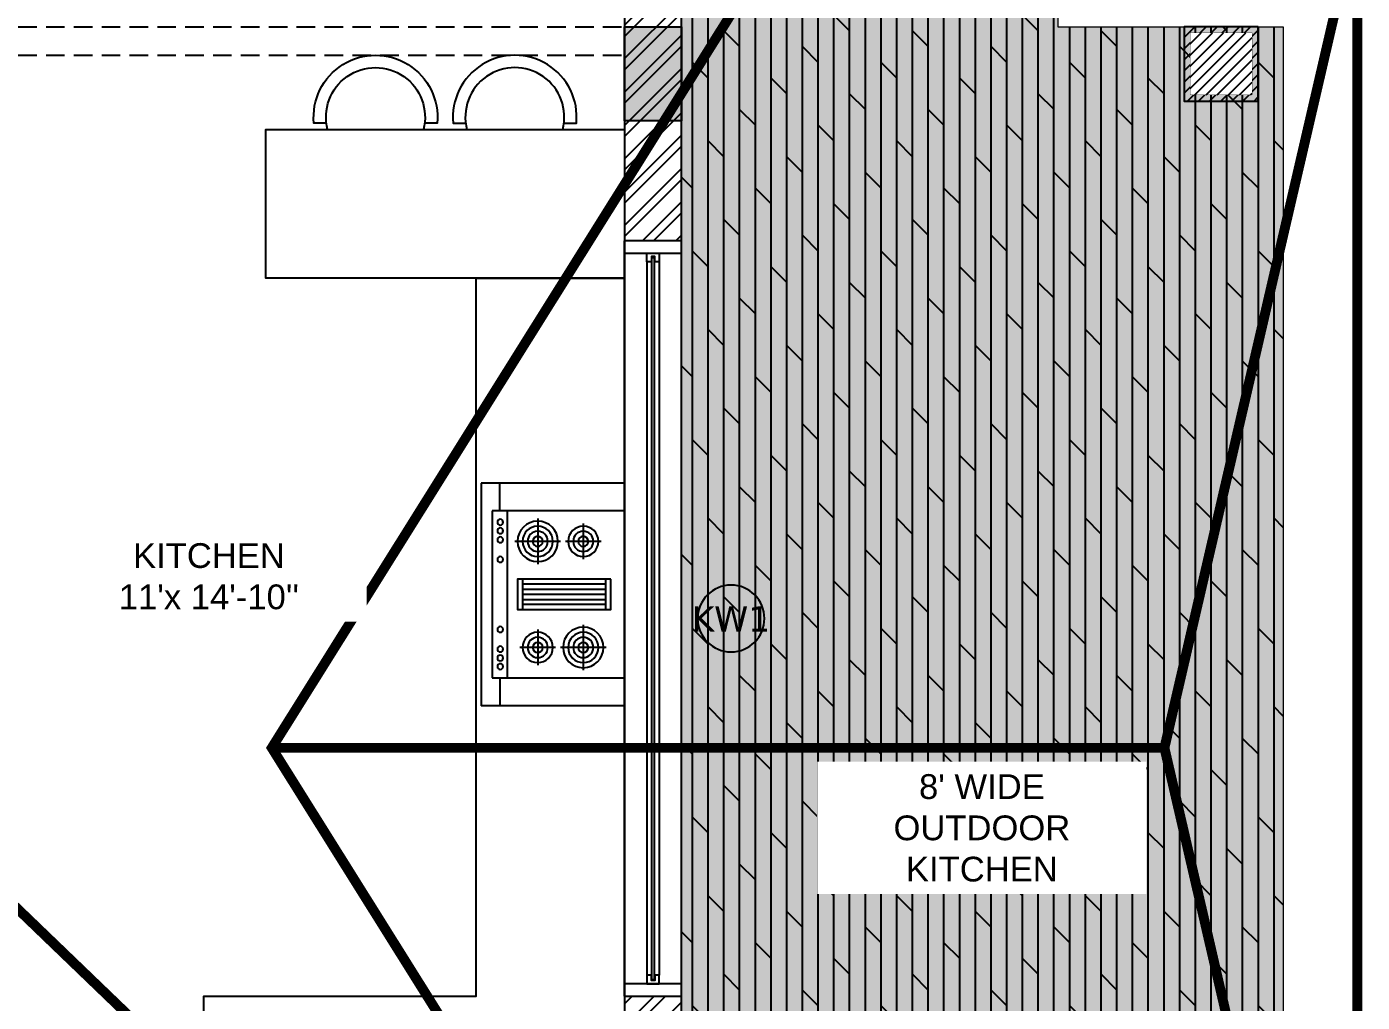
# Model space of a CAD drawing. Header units: millimetres. Extents: x -2842 to 116137, y -21481 to 17561.
# Drawn here: x 9475 to 14870, y 805 to 4745 of the extents above; entities that cross this region are included whole.
import ezdxf
from ezdxf.enums import TextEntityAlignment as Align

# ---------------------------------------------------------------- set-up
doc = ezdxf.new("R2010")
doc.units = ezdxf.units.MM
doc.header["$LTSCALE"] = 150
doc.set_wipeout_variables(frame=1)
doc.linetypes.add('DASHED', pattern=[0.75, 0.5, -0.25])
for name, color, linetype in [('ad-Column', 3, 'Continuous'), ('ad-Column Hatch', 125, 'Continuous'), ('ad-Elevation 10', 8, 'Continuous'), ('ad-Furniture', 8, 'Continuous'), ('ad-MS Columns', 1, 'Continuous'), ('ad-RCC', 3, 'Continuous'), ('ad-RCC Hatch', 125, 'Continuous'), ('ad-Text main', 7, 'Continuous'), ('ad-Text Main_Door&window Label', 7, 'Continuous'), ('ad-Wall', 240, 'Continuous'), ('ad-Wall hatch', 8, 'Continuous')]:
    doc.layers.add(name, color=color, linetype=linetype)
for name, color, linetype, true_color in [('ad-Glass Sectionline', 140, 'Continuous', 0x00bfff), ('ad-Primary Roof', 5, 'Continuous', 0x0000ff), ('ad-Secondary Roof', 6, 'Continuous', 0xff00ff), ('ad-Verandah', 7, 'Continuous', 0xa57c52)]:
    doc.layers.add(name, color=color, linetype=linetype, true_color=true_color)
doc.styles.add('6 U T S R N_Typical Floor Plan$0$3BHK-E(NB)$0$grid_text', font='verdana.ttf', dxfattribs={"width": 0.9})
doc.styles.get("Standard").update_dxf_attribs({"font": 'arial.ttf'})

# ---------------------------------------------------------------- blocks, each defined once
blk = doc.blocks.new('zw$6CCD')
at = {"layer": 'ad-Verandah', "transparency": 33554534}
h = blk.add_hatch(color=256, dxfattribs=at)
h.dxf.hatch_style = 1
h.paths.add_polyline_path([(6195, -13620), (12120, -13620), (12120, -4745), (13640, -4745), (13640, -8875), (14550, -8875), (14550, -14850), (6195, -14850)])
at = {"layer": 'ad-Verandah', "transparency": 33554687}
h = blk.add_hatch(dxfattribs=at)
h.set_pattern_fill('DOLMIT', color=256, scale=10, angle=90)
h.set_pattern_definition([(90, (6195, -14830), (-63.5, 2e-14), []), (135, (6195, -14830), (-127, -127), [89.8026, -179.605])])
h.paths.add_polyline_path([(6195, -13620), (12120, -13620), (12120, -4745), (13640, -4745), (13640, -8875), (14550, -8875), (14550, -14850), (6195, -14850)])
at = {"layer": 'ad-Verandah', "lineweight": 9}
blk.add_lwpolyline([(6195, -13620), (12120, -13620), (12120, -4745), (13640, -4745), (13640, -8875), (14550, -8875), (14550, -14850), (6195, -14850)], close=True, dxfattribs=at)
blk = doc.blocks.new('A$Cf0280c0a')
at = {"layer": 'ad-Furniture'}
for p, q in [((-0.4498, 0), (0.4498, 0)), ((-0.4498, -0.58), (-0.4498, 0)), ((-0.337, -0.0447), (0.337, -0.0447)), ((-0.337, -0.58), (-0.337, -0.0447)), ((0.337, -0.0447), (0.337, -0.58)), ((0.4498, -0.58), (0.4498, 0)), ((-0.337, -0.0754), (-0.4498, -0.0754)), ((-0.337, -0.1061), (0.337, -0.1061)), ((0.337, -0.0754), (0.4498, -0.0754)), ((-0.2142, -0.3207), (-0.2142, -0.137)), ((0.2142, -0.3007), (0.2142, -0.157)), ((-0.0614, -0.1674), (0.0614, -0.1674)), ((-0.0409, -0.5039), (-0.0409, -0.1674)), ((-0.0205, -0.1674), (-0.0205, -0.5039)), ((0, -0.5039), (0, -0.1674)), ((0.0205, -0.1674), (0.0205, -0.5039)), ((0.0409, -0.5039), (0.0409, -0.1674)), ((-0.3061, -0.2288), (-0.1223, -0.2288)), ((0.1423, -0.2288), (0.2861, -0.2288)), ((0.2142, -0.5049), (0.2142, -0.3212)), ((-0.2142, -0.4849), (-0.2142, -0.3412)), ((-0.2861, -0.413), (-0.1423, -0.413)), ((0.1223, -0.413), (0.3061, -0.413)), ((0.0614, -0.5039), (-0.0614, -0.5039)), ((-0.4498, -0.6), (-0.4498, -0.58)), ((0.4498, -0.58), (-0.4498, -0.58)), ((0.4498, -0.6), (0.4498, -0.58)), ((0.4498, -0.6), (-0.4498, -0.6))]:
    blk.add_line(p, q, dxfattribs=at)
blk.add_lwpolyline([(-0.0614, -0.5244), (-0.0614, -0.147), (0.0614, -0.147), (0.0614, -0.5244)], close=True, dxfattribs=at)
for centre, radius in [((-0.2916, -0.0777), 0.0116), ((-0.2569, -0.0777), 0.0116), ((-0.2208, -0.0777), 0.0116), ((-0.1413, -0.0777), 0.0116), ((0.1413, -0.0777), 0.0116), ((0.2208, -0.0777), 0.0116), ((0.2569, -0.0777), 0.0116), ((0.2916, -0.0777), 0.0116), ((-0.2142, -0.2288), 0.0819), ((-0.2142, -0.2288), 0.0614), ((-0.2142, -0.2288), 0.0409), ((-0.2142, -0.2288), 0.0205), ((0.2142, -0.2288), 0.0614), ((0.2142, -0.2288), 0.0409), ((0.2142, -0.2288), 0.0205), ((-0.2142, -0.413), 0.0614), ((-0.2142, -0.413), 0.0409), ((0.2142, -0.413), 0.0819), ((0.2142, -0.413), 0.0614), ((0.2142, -0.413), 0.0409), ((-0.2142, -0.413), 0.0205), ((0.2142, -0.413), 0.0205)]:
    blk.add_circle(centre, radius, dxfattribs=at)
blk = doc.blocks.new('zw$54AD')
blk.add_lwpolyline([(4.8, 25), (55.1, 25, 1.105542), (-442.4, 25), (-392.1, 25)], format="xyb")
blk.add_arc((-193.6, 50), 200, 345.5225, 194.4775)
blk = doc.blocks.new('zw$66EE')
at = {"layer": 'ad-Furniture', "linetype": 'DASHED'}
for points in [[(8540, 4745), (11890, 4745)], [(8540, 4630), (11890, 4630)]]:
    blk.add_lwpolyline(points, dxfattribs=at)
at = {"layer": 'ad-Furniture'}
for points in [[(11890, 4330), (11890, 3730), (10440, 3730), (10440, 4330)], [(11290, 3730), (11890, 3730), (11890, 230), (10190, 230), (10190, 830), (11290, 830)]]:
    blk.add_lwpolyline(points, close=True, dxfattribs=at)
at = {"layer": 'ad-Furniture', "xscale": -1}
blk.add_blockref('zw$54AD', (10690, 4330), dxfattribs=at)
at = {"layer": 'ad-Furniture', "rotation": 359.9999999999998}
blk.add_blockref('zw$54AD', (11640, 4330), dxfattribs=at)
at = {"layer": 'ad-Furniture', "xscale": -1000.000000000002, "yscale": 1000.000000000002, "zscale": 1000, "rotation": 89.99999999999962}
blk.add_blockref('A$Cf0280c0a', (11310, 2452.3), dxfattribs=at)
blk = doc.blocks.new('6 U T S R N_Typical Floor Plan$0$ad_Window Tag')
blk.add_circle((0, 0), 150)
at = {"style": '6 U T S R N_Typical Floor Plan$0$3BHK-E(NB)$0$grid_text', "width": 0.9}
blk.add_attdef('D1', text='', height=125, dxfattribs=at).set_placement((0, 0), align=Align.MIDDLE_CENTER)
blk = doc.blocks.new('zw$6540')
at = {"layer": 'ad-Text Main_Door&window Label'}
ref = blk.add_blockref('6 U T S R N_Typical Floor Plan$0$ad_Window Tag', (12320, 2355), dxfattribs=dict(at, xscale=-0.9, yscale=0.9, zscale=0.9))
ref.add_attrib('D1', 'KW1', dxfattribs={"height": 101.25, "rotation": 2160, "style": '6 U T S R N_Typical Floor Plan$0$3BHK-E(NB)$0$grid_text'}).set_placement((12319, 2352.9), align=Align.MIDDLE_CENTER)
at = {"layer": 'ad-Text main', "char_height": 100, "attachment_point": 5, "bg_fill": 2}
for s, insert, width in [("KITCHEN\\P11'x 14'-10''", (10210.6, 2525.1), 1175.718), ("\\pxqc;8' WIDE OUTDOOR KITCHEN", (13333.2, 1508.8), 1229.075)]:
    blk.add_mtext(s, dxfattribs=dict(at, insert=insert, width=width))
blk = doc.blocks.new('zw$4DB2')
blk.add_wipeout([(0, 3050), (0, 0), (-230, 0), (-230, 3050)]).dxf.layer = 'ad-Elevation 10'
at = {"layer": 'ad-Elevation 10'}
for points in [[(-230, 3000), (0, 3000), (0, 3050), (-230, 3050)], [(-122, 2965), (-140, 2965), (-140, 3000), (-90, 3000), (-90, 2965), (-108, 2965), (-108, 2987), (-122, 2987)], [(-122, 85), (-140, 85), (-140, 50), (-90, 50), (-90, 85), (-108, 85), (-108, 63), (-122, 63)], [(-230, 50), (-230, 0), (0, 0), (0, 50)]]:
    blk.add_lwpolyline(points, close=True, dxfattribs=at)
for points in [[(-230, 0), (-230, 3050)], [(0, 0), (0, 3050)]]:
    blk.add_lwpolyline(points, dxfattribs=at)
at = {"layer": 'ad-Glass Sectionline'}
blk.add_lwpolyline([(-110, 2982.5), (-110, 65), (-120, 65), (-120, 2982.5)], close=True, dxfattribs=at)
for points in [[(-140, 2965), (-140, 85)], [(-90, 2965), (-90, 85)]]:
    blk.add_lwpolyline(points, dxfattribs=at)
blk = doc.blocks.new('zw$6266')
at = {"layer": 'ad-Wall hatch', "transparency": 33554610}
h = blk.add_hatch(dxfattribs=at)
h.set_pattern_fill('ANSI32', color=256, scale=10)
h.paths.add_polyline_path([(0, 13620), (0, 10305), (230, 10305), (230, 13390), (4880, 13390), (4880, 8645), (8540, 8645), (8540, 8760), (5110, 8760), (5110, 10500), (6075, 10500), (6075, 10615), (5110, 10615), (5110, 13390), (7525, 13390), (7525, 10615), (6875, 10615), (6875, 10500), (7640, 10500), (7640, 13390), (11890, 13390), (11890, 8760), (9440, 8760), (9440, 8645), (11890, 8645), (11890, 230), (10090, 230), (10090, 0), (12120, 0), (12120, 13620)])
at = {"rotation": 359.9999999999999}
blk.add_blockref('zw$4DB2', (12120, 830), dxfattribs=at)
at = {"layer": 'ad-Wall'}
blk.add_lwpolyline([(11890, 8645), (11890, 230), (10090, 230), (10090, 0), (12120, 0), (12120, 13620)], dxfattribs=at)
blk = doc.blocks.new('zw$B0BD')
blk.add_wipeout([(0, 0), (250, 0), (250, -250), (0, -250)])
at = {"layer": 'ad-MS Columns'}
h = blk.add_hatch(dxfattribs=at)
h.set_pattern_fill('ANSI31', color=256, scale=10)
h.set_pattern_definition([(45, (4e-12, -250), (-22.4506, 22.4506), [])])
h.paths.add_polyline_path([(0, 0), (250, 0), (250, -250), (0, -250)])
at = {"layer": 'ad-MS Columns', "const_width": 1}
blk.add_lwpolyline([(0, 0), (250, 0), (250, -250), (0, -250)], close=True, dxfattribs=at)
blk = doc.blocks.new('A$Cc8f236af')
at = {"layer": 'ad-MS Columns'}
blk.add_blockref('zw$B0BD', (2055, -8900), dxfattribs=at)
blk = doc.blocks.new('A$Ca594aa6c')
at = {"layer": 'ad-Primary Roof', "linetype": 'DASHED', "ltscale": 2, "const_width": 40}
blk.add_lwpolyline([(12570, -15450), (2380, -15450), (7475, -10550)], close=True, dxfattribs=at)
at = {"layer": 'ad-Secondary Roof', "linetype": 'DASHED', "ltscale": 2, "const_width": 40}
for points in [[(14850, -8425), (14070.7, -11787.5), (14850, -15150)], [(12570, -8425), (10464.6, -11787.5), (12570, -15150), (14850, -15150), (14850, -8425)]]:
    blk.add_lwpolyline(points, close=True, dxfattribs=at)
blk.add_lwpolyline([(14070.7, -11787.5), (10464.6, -11787.5)], dxfattribs=at)
blk = doc.blocks.new('1625W-Roof Plan')
blk.add_blockref('A$Ca594aa6c', (0, 13620))
blk = doc.blocks.new('zw$6AA0')
at = {"layer": 'ad-Column Hatch', "transparency": 33554687}
h = blk.add_hatch(color=256, dxfattribs=at)
h.dxf.hatch_style = 1
h.paths.add_polyline_path([(0, -230), (380, -230), (380, 0), (0, 0)])
at = {"layer": 'ad-Column'}
blk.add_lwpolyline([(0, -230), (380, -230), (380, 0), (0, 0)], close=True, dxfattribs=at)
blk = doc.blocks.new('A$C42b14ea2')
at = {"layer": 'ad-RCC Hatch', "transparency": 33554687}
h = blk.add_hatch(dxfattribs=at)
h.set_pattern_fill('ANSI31', color=256, scale=10)
h.set_pattern_definition([(45, (13250, 8645), (-22.45064, 22.45064), [])])
h.paths.add_polyline_path([(0, 0), (300, 0), (300, 300), (0, 300)])
at = {"layer": 'ad-RCC'}
blk.add_lwpolyline([(0, 0), (300, 0), (300, 300), (0, 300)], close=True, dxfattribs=at)
blk = doc.blocks.new('1625W_Columns')
at = {"layer": 'ad-Column', "xscale": -1, "rotation": 270}
blk.add_blockref('zw$6AA0', (12120, 4365), dxfattribs=at)
at = {"layer": 'ad-RCC', "rotation": 180}
blk.add_blockref('A$C42b14ea2', (14450, 4745), dxfattribs=at)
blk = doc.blocks.new('1625_West Villa')
at = {"layer": 'ad-Verandah'}
blk.add_blockref('zw$6CCD', (0, 13620), dxfattribs=at)
at = {"layer": 'ad-Furniture'}
blk.add_blockref('zw$66EE', (0, 0), dxfattribs=at)
blk.add_blockref('zw$6266', (0, 0))
blk.add_blockref('1625W-Roof Plan', (0, 0))
blk.add_blockref('1625W_Columns', (0, 0))
at = {"layer": 'ad-MS Columns'}
blk.add_blockref('A$Cc8f236af', (12120, 13620), dxfattribs=at)
at = {"layer": 'ad-Text main'}
blk.add_blockref('zw$6540', (0, 0), dxfattribs=at)

msp = doc.modelspace()

# ---------------------------------------------------------------- block references
msp.add_blockref('1625_West Villa', (0, 0))

doc.saveas('drawing.dxf')
